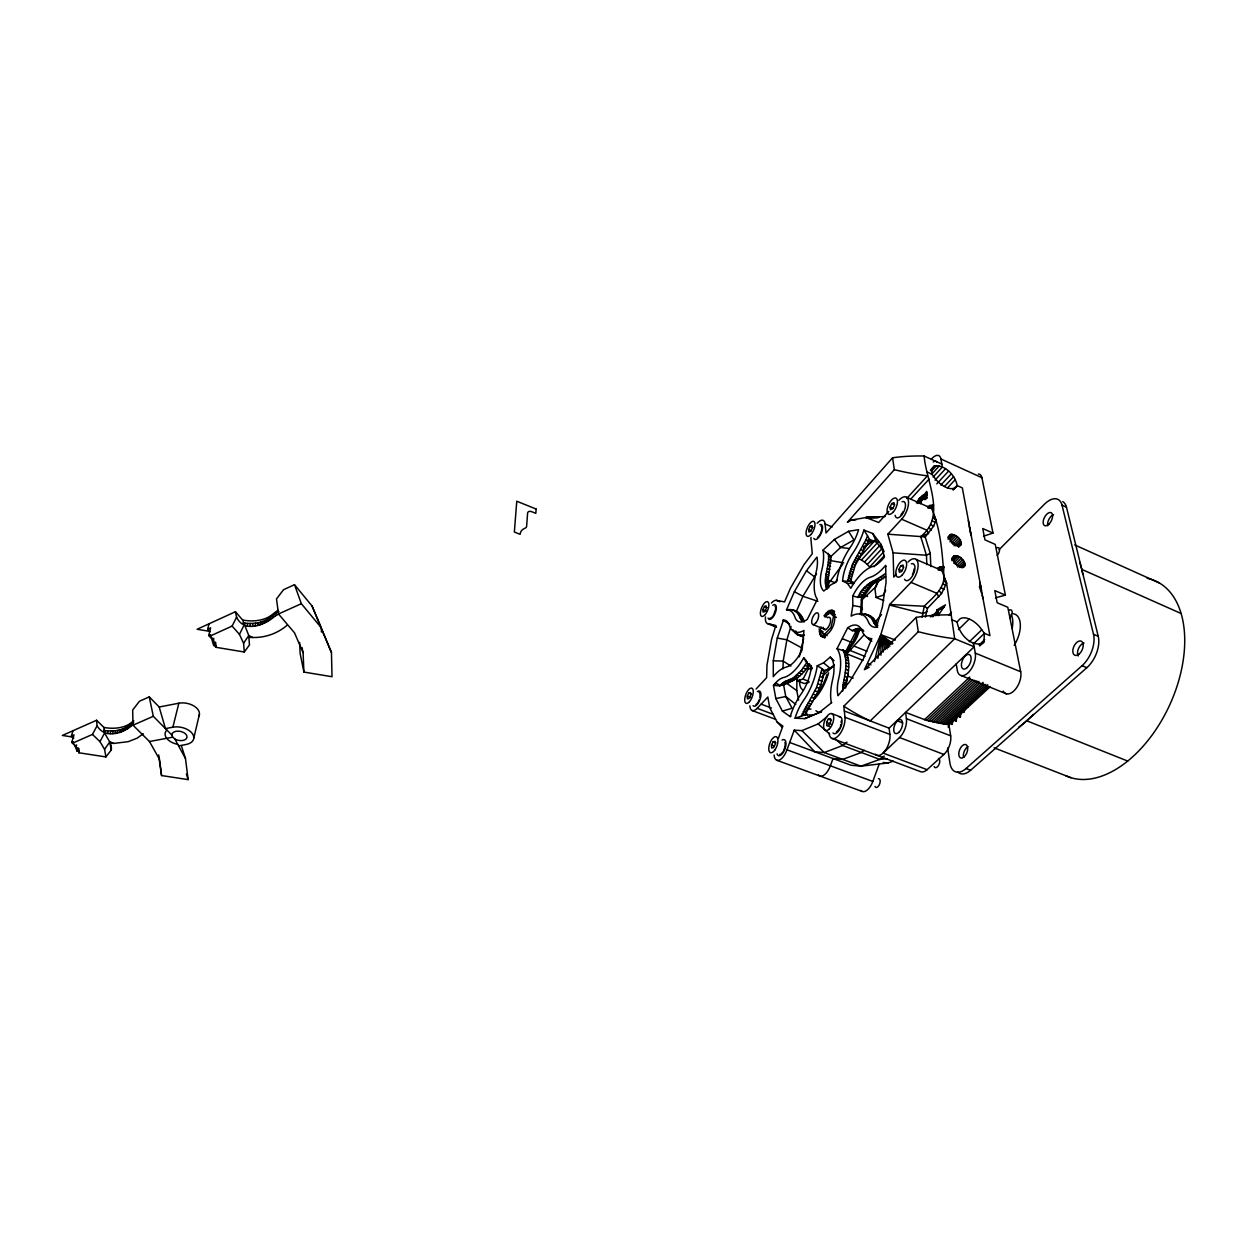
<?xml version="1.0" encoding="UTF-8"?>
<svg xmlns="http://www.w3.org/2000/svg" width="1247" height="1247" viewBox="0 0 1247 1247"><rect width="100%" height="100%" fill="white"/><g stroke="black" fill="none" stroke-linecap="round" stroke-linejoin="round"><path stroke-width="1.5" d="M817.159 523.288A12.751 5.393 -66.4 0 1 825.093 523.958L826.028 532.983L892.571 457.774A171.79 124.295 18.9 0 1 924.121 456.028C926.272 482.012 946.489 516.274 920.707 536.569L887.817 534.184L893.101 552.842L893.756 577.065L896.344 574.337M906.585 497.304L931.571 508.371C940.908 529.398 942.311 554.401 944.057 577.314C943.433 589.956 932.179 597.952 924.214 606.245L922.125 617.249M828.32 553.387C830.19 564.704 823.347 575.6 826.028 586.823L828.709 587.929L828.164 579.294L831.11 556.287L822.973 550.192L834.383 539.452L848.568 531.3L858.559 529.694L858.076 531.316A28.198 12.299 -66.2 0 1 851.654 545.22L848.459 550.114A40.418 18.269 -66.5 0 0 837.002 579.403L836.628 581.757L830.377 585.108L823.815 591.062L822.895 590.127A28.058 12.345 -66.7 0 1 821.196 572.809L822.443 567.291A38.143 16.227 -67.2 0 0 823.098 550.675L822.973 550.192M824.891 637.841L820.666 635.923L819.139 628.924M798.61 700.175L796.771 690.635L796.973 677.542M78.92 752.783L79.294 751.52L77.096 751.177L74.664 745.223L71.718 742.448L73.292 741.762L72.918 743.025L78.249 749.463L78.92 752.783L105.933 756.929L111.326 749.883C112.448 741.154 103.189 735.87 104 727.5L96.565 720.267L62.35 735.449L73.526 737.195M783.022 668.828L783.194 661.113L786.888 639.805L790.988 626.337M773.28 660.801L773.28 676.622A39.125 17.209 -69.3 0 1 784.472 667.628L787.512 666.709A27.512 11.971 -68.2 0 0 800.839 652.477L802.102 650.046L803.972 630.452L802.569 631.185A38.548 16.71 -67.4 0 1 789.943 626.945L788.712 623.812A27.2 11.628 -68.4 0 0 783.537 620.024L777.271 638.074L773.28 660.801L783.194 661.113L790.91 666.085M842.676 649.656C848.911 661.3 844.624 674.689 842.785 686.863L845.637 687.97C847.43 675.999 851.576 662.968 845.825 651.402L837.018 648.689L847.695 627.787L849.347 626.727A29.398 13.67 -68 0 1 861.256 629.189L862.83 632.65A42.336 19.968 -66.7 0 0 871.809 638.635L863.36 658.884L849.628 681.657L838.031 695.701L837.75 694.47A30.193 14.309 -68.3 0 1 838.171 681.002L839.465 675.017A40.387 18.44 -68.7 0 0 837.813 649.905L837.018 648.689M964.664 709.356L964.102 712.473L961.577 711.117M842.785 686.863L842.66 691.119M842.582 581.055L847.757 581.196L852.527 564.143L866.042 539.577L867.522 535.758L863.906 530.069L863.672 530.832A39.405 17.177 -66.2 0 1 854.647 550.363L851.405 555.32A28.852 13.031 -66.5 0 0 842.832 578.624L842.582 581.055L847.414 583.331L854.039 583.362M846.542 652.742L852.496 642.782L857.359 631.699L856.175 630.92L845.825 651.402M877.95 658.432L880.834 634.692L889.672 604.483L910.996 582.38A14.403 6.874 -66 0 0 917.995 563.348A14.403 6.874 -66 0 0 907.987 562.085M956.667 715.669L960.128 717.041L960.907 713.892M957.322 715.716L956.059 721.078L952.583 719.722M925.383 617.125L927.456 608.302L941.579 593.525L946.582 583.097L941.906 570.503L916.077 559.435M932.772 509.758L933.457 504.926L927.316 506.609M943.168 572.061L943.917 566.871L940.347 566.793L937.479 568.242M867.522 535.758L869.33 539.312L868.769 540.746L855.255 565.296L850.625 581.008L847.757 581.196M833.978 660.676L830.284 657.075L823.519 662.843L817.206 665.804L816.832 668.236A39.281 17.458 -68.8 0 1 805.203 697.961L802.024 702.685A29.227 13.421 -69.4 0 0 795.617 716.511L795.103 718.194L804.72 718.631L821.633 711.554M861.599 614.88L862.316 599.916L861.178 595.365M860.461 614.584L861.599 596.97L857.983 597.391L852.745 595.957L854.07 593.432A29.414 13.608 -67 0 1 868.66 577.829L872.167 576.55A41.167 18.721 -65.9 0 0 885.167 565.904L886.009 566.465M852.745 595.957L852.823 605.512L851.14 616.143L852.683 615.348A41.182 19.141 -68 0 1 867.351 619.681L868.956 623.095A30.287 14.294 -66.7 0 0 875.425 627.303L877.623 627.288M799.327 656.857L803.645 638.433M759.984 697.307L760.031 693.597M795.103 718.194L801.275 716.168L816.614 687.346L822.085 668.657L817.206 665.804M801.275 716.168L805.001 714.796L816.208 695.265L820.791 684.868L824.641 670.917L833.121 666.631L823.301 671.541L824.641 670.917L822.085 668.657M209.387 631.309L197.12 629.252L235.418 611.731L236.587 617.156C244.287 633.616 265.221 624.934 275.275 615.909L275.836 613.228L278.954 611.607M272.423 617.733L272.984 615.052L275.836 613.228M268.245 621.053L268.806 618.372L272.984 615.052M270.1 619.572L270.661 616.891M264.442 623.251L265.003 620.57L268.806 618.372M266.422 622.222L266.998 619.541M260 624.872L260.576 622.191L265.003 620.57M262.291 624.139L262.868 621.458M257.599 625.448L258.176 622.767L260.576 622.191M255.089 625.854L255.666 623.173L258.176 622.767M252.486 626.103L253.063 623.422L255.666 623.173M247.124 626.103L247.717 623.422L253.063 623.422M249.821 626.181L250.413 623.516M247.717 623.422L244.989 623.173L239.455 634.396L243.586 643.234L244.287 652.01L215.669 647.255L213.44 639.586L210.213 636.017L210.525 634.723L208.763 635.534L211.647 638.729L213.658 645.572L215.98 645.962L215.669 647.255M825.062 617.109L829.489 612.339L833.604 616.267L831.001 627.428L824.298 634.552L820.245 630.53L821.118 626.851M193.784 738.146L199.442 714.219M874.459 661.58L880.834 634.692L895.362 640.023M213.44 639.586L213.751 638.308M208.763 635.534L210.618 627.849L207.688 629.189L210.01 631.761M207.688 629.189L208.997 623.812M181.392 745.784L185.491 758.581L188.126 779.609L161.564 775.556L159.148 758.722L149.484 741.529L133.008 725.193L132.665 710.042L139.477 701.219L149.266 696.886L159.18 707.002L165.446 728.591L172.881 727.188L178.851 703.214A14.356 8.745 11.5 0 1 194.532 706.363A14.356 8.745 11.5 0 1 198.741 716.402M951.913 724.554L953.051 721.467M130.436 726.3L131.153 723.65L133.647 722.075L132.946 724.71C123.531 733.174 105.044 739.611 97.079 725.77L96.565 720.267M126.82 729.168L127.553 726.533L131.153 723.65M128.425 727.889L129.142 725.24M123.484 731.085L124.201 728.435L127.553 726.533M125.246 730.181L125.963 727.547M119.494 732.472L120.211 729.838L124.201 728.435M121.551 731.849L122.284 729.199M114.989 733.33L115.722 730.695L120.211 729.838M117.296 732.971L118.029 730.337M112.589 733.548L113.337 730.913L115.722 730.695M107.601 733.532L108.349 730.898L113.337 730.913M110.126 733.61L110.874 730.976M108.349 730.898L105.808 730.68L99.978 741.638L104.561 749.322L105.933 756.929M926.833 564.564L926.443 555.242L920.707 536.569L925.212 537.052L933.613 526.218L936.045 520.077L933.582 514.637M76.207 746.127L76.597 744.864M77.096 751.177L77.984 748.153M78.249 749.463L78.623 748.2L79.294 751.52M857.359 631.699L858.326 628.441M876.376 627.241L882.315 607.211L886.056 582.427L885.651 565.296M71.718 742.448L73.994 734.888L71.375 736.042L73.729 738.271M790.177 716.62L790.411 715.84A40.839 18.752 -69.4 0 1 799.327 696.621L802.491 691.882A28.042 12.454 -68.8 0 0 811.111 668.439L811.376 665.945L806.809 663.155L803.723 657.824L802.46 660.022A38.532 16.772 -68.2 0 1 785.407 676.981L782.383 677.869A27.995 12.314 -69.3 0 0 775.696 682.748L773.467 685.398L775.821 698.585L782.399 711.133L790.177 716.62L791.034 716.121M861.459 599.48L874.693 581.663M71.375 736.042L72.965 730.742M948.188 727.141L949.061 724.413M950.682 614.88A191.539 147.66 24.4 0 0 916.171 617.39L918.291 631.699L843.829 706.207A145.042 81.928 42.9 0 0 870.235 720.922L954.672 638.729L946.582 583.097L944.057 577.314M983.899 641.971L984.429 633.351L981.763 629.782A16.694 8.916 44.3 0 0 958.803 620.18L957.057 621.926C958.881 633.227 969.823 646.57 982.262 643.561L983.899 641.971L979.706 645.977M860.711 790.38A13.125 6.562 -70.2 0 0 872.822 781.464L879.244 763.943M778.331 738.442L782.867 726.113L776.959 721.826L769.664 707.61L767.84 697.026L757.178 708.327A12.735 5.456 -69.3 0 1 749.883 705.833M774.106 754.981A13.405 6.032 -70 0 0 779.235 760.124A13.405 6.032 -70 0 0 786.997 749.821L794.23 730.15L801.915 730.617L818.141 723.93L827.509 716.339M965.116 565.312L963.978 566.995C958.678 568.102 951.96 561.976 953.378 556.567L954.158 555.897C959.379 554.884 964.866 560.199 965.116 565.312L962.7 567.759M960.876 544.814C962.216 539.483 955.623 533.576 950.417 534.542L949.653 535.181C948.266 540.512 954.906 546.467 960.112 545.453L960.876 544.814L958.491 547.246M786.467 609.908L794.37 591.702L806.466 570.721L816.863 557.128L817.097 558.157A27.278 11.613 -67.2 0 1 816.614 570.004L815.382 575.475A39.312 17.302 -66.7 0 0 816.66 598.248L817.393 599.339L807.292 619.354L805.78 620.383A27.512 11.924 -67.4 0 1 795.368 618.2L794.121 615.052A38.033 16.242 -68.4 0 0 786.841 609.877C793.762 608.006 802.024 613.789 804.175 621.427L801.509 620.351L798.002 613.633L794.339 610.469M793.186 610.142L796.381 611.357L802.912 596.3L816.489 573.807M916.171 617.39L864.405 669.733L880.834 634.692L892.93 643.514M856.175 630.92L852.309 630.686L847.695 627.787M762.899 609.596L764.458 606.478L766.172 605.917L766.328 608.458L764.785 611.576L763.07 612.137L762.899 609.596L766.874 611.186M808.679 529.554L810.269 526.359L812.109 525.626L812.343 528.105L810.737 531.316L808.898 532.033L808.679 529.554L811.345 530.692M210.213 636.017L232.113 626.072L236.587 617.156M747.265 696.153L748.839 693.005L750.569 692.599L750.71 695.327L749.135 698.46L747.405 698.866L747.265 696.153L751.333 697.681M890.077 507.03L891.854 503.523L894.021 502.681L894.411 505.347L892.618 508.854L890.452 509.696L890.077 507.03L892.914 508.277M796.552 677.012L796.849 680.659L803.037 679.147L808.508 668.408L808.181 664.76M771.472 745.036L773.14 741.762L775.01 741.419L775.198 744.365L773.53 747.639L771.659 747.982L771.472 745.036L774.309 746.08M879.041 580.136L874.88 588.241L876.049 597.422L883.733 600.602M885.651 590.345L883.125 595.271L876.049 597.422M898.931 569.396L900.786 565.795L903.046 565.047L903.467 567.915L901.612 571.531L899.336 572.248L898.931 569.396L901.877 570.643M826.59 722.434L828.367 718.973L830.455 718.568L830.751 721.623L828.943 725.099L826.87 725.505L826.59 722.434L831.016 724.117M857.983 597.391C862.347 584.531 875.519 581.055 885.089 573.729M72.918 743.025L92.465 734.421L97.079 725.77M933.457 504.926L931.571 508.371L928.002 508.168L930.059 505.082M943.917 566.871L941.906 570.503L938.165 570.035L940.347 566.793M773.592 615.114L775.587 609.409A6.609 2.759 -67.9 0 0 774.979 606.182M819.98 534.449L820.292 533.934A6.749 2.853 -66.4 0 0 821.757 527.762M882.782 575.74L885.604 576.925L871.045 585.061L861.599 596.97L858.809 595.817M827.213 585.357L842.613 564.345M807.401 661.798L801.166 670.668L793.03 678.15L784.862 681.563L779.64 685.756L773.467 685.398M779.64 685.756C791.58 682.997 803.52 675.438 809.521 663.856M916.342 502.962L919.382 498.317L920.816 499.72L919.382 498.317M917.636 503.539L920.676 498.894M243.586 643.234L248.761 635.534L242.682 620.055L235.418 611.731M938.695 614.724L945.429 604.873L936.746 610.001L936.887 610.921A6.453 3.211 -66.3 0 1 933.068 614.755A6.453 3.227 -66.6 0 0 930.418 616.782M968.311 706.878L966.363 707.096M104.561 749.322L109.907 741.731L113.68 743.43L128.223 741.669L137.186 738.13L143.249 733.75M244.287 652.01L249.462 644.917L248.761 635.534L252.642 637.482C265.299 637.841 277.707 633.382 287.262 625.137M819.419 535.415L817.486 537.613M837.298 579.621L834.976 582.63L826.543 579.637M856.05 561.431L875.456 539.873M834.633 611.342L831.874 610.204L828.055 611.373L823.986 615.753L826.745 616.86M864.171 634.707L846.822 653.864L862.986 660.302M929.935 507.825L932.569 504.645M940.191 569.817L942.981 566.497M166.927 730.087L165.757 731.459A14.543 8.698 11.2 0 0 175.063 743.695L177.729 744.319M875.332 621.785L881.535 614.615M892.571 457.774L894.333 469.667L847.337 522.353L851.187 520.108L865.932 517.552L885.105 516.539M888.768 511.395L878.683 522.477L865.932 517.552L878.87 517.162M930.356 470.275L934.284 465.988C945.366 464.617 955.202 475.325 957.244 485.613L962.325 487.904L989.931 635.643L984.429 633.351L973.252 644.076M931.291 471.304L936.528 465.583M906.756 498.457L927.425 475.84A152.274 82.38 12.4 0 1 894.333 469.667M863.314 548.867L868.769 543.115M931.415 474.515L939.272 465.926M911.011 498.8L929.124 479.066M933.161 477.024L942.342 467.017L940.924 458.99A13.358 6.157 -64.2 0 0 931.478 458.943M858.404 558.438L861.49 560.012L878.558 541.479M935.016 480.173L945.522 468.763M887.817 534.184L901.643 519.204A13.951 6.375 -65.2 0 0 908.408 500.858A13.951 6.375 -65.2 0 0 898.853 500.328M861.49 560.012L864.53 562.054L880.288 544.986M936.778 483.867L948.608 471.07M884.061 551.486L869.627 567.011L867.304 564.439L881.754 548.851M940.862 485.083L951.383 473.751M756.087 689.014L766.624 677.682L766.967 665.181L771.472 639.789L775.837 625.511L767.762 623.687A12.47 5.222 -67.9 0 1 765.471 616.891M944.462 486.533L953.659 476.65M873.96 566.777L884.45 555.523M947.424 487.998L955.296 479.549M953.035 489.728L957.244 485.613L953.254 489.853M948.063 537.005L950.417 534.542M947.969 537.956L951.508 534.277M948.125 539.296L952.848 534.386M949.637 539.795L954.36 534.885M950.011 541.868L955.919 535.742M951.539 543.006L957.447 536.88M952.895 544.347L958.818 538.221M954.017 545.812L959.956 539.686M956.013 546.077L960.767 541.182M957.649 546.264L961.203 542.585M958.865 546.28L961.25 543.832M951.757 558.36L954.158 555.897M951.664 559.295L955.249 555.601M951.82 560.62L956.62 555.71M953.347 561.119L958.132 556.209M953.721 563.192L959.722 557.066M955.264 564.33L961.266 558.204M956.636 565.702L962.653 559.576M957.79 567.182L963.791 561.072M959.8 567.479L964.617 562.6M961.453 567.712L965.069 564.034M999.128 549.615L1044.378 504.287A22.15 11.706 -63.1 0 1 1062.008 505.144L1066.466 507.186L1098.233 636.297A23.584 13.717 -65 0 1 1086.838 667.706L970.602 770.272A21.916 12.002 -68.9 0 1 957.602 771.909M948.78 615.02L951.492 612.324M958.444 629.579L969.262 619.011M969.278 641.8L981.763 629.782M875.425 754.248A13.966 6.999 -69.3 0 0 885.167 750.678A13.966 6.999 -69.3 0 0 889.906 734.421L889.111 728.154L974.172 646.772L954.672 638.729A166.927 99.401 14.4 0 1 918.291 631.699M979.113 644.98L984.678 639.664M948.936 724.788L926.537 720.376L905.587 712.396L906.429 718.677A14.107 7.155 -68.9 0 1 899.539 737.523L883.079 753.079L927.113 769.664L943.87 754.466A13.951 7.435 -68.9 0 0 950.666 735.824L948.936 724.788L990.289 686.629M861.381 600.353L876.641 585.996M924.417 719.722L969.745 677.074M926.537 720.376L970.493 679.116M928.656 720.953L972.629 679.724M930.745 721.499L974.749 680.332M932.834 722.044L976.869 680.909M934.907 722.496L978.957 681.408M936.965 722.933L979.612 683.216M831.11 556.287L840.587 547.48L853.93 539.935L848.568 531.3M939.007 723.369L983.119 682.374M941.033 723.712L983.727 684.073M943.028 724.039L985.754 684.432M945.023 724.336L987.764 684.79M946.987 724.569L988.325 686.38M822.381 676.17L833.884 665.68M947.611 747.966L949.949 763.211A21.932 11.956 -68.9 0 0 966.035 768.526L1082.069 665.695A23.615 13.655 -65.1 0 0 1093.494 634.255L1062.008 505.144M834.477 664.76L830.237 668.361L823.519 662.843M831.811 702.529L819.139 712.536L804.72 718.631M133.756 720.626L130.156 723.509A30.848 18.409 13 0 1 106.993 727.921L104 727.5M847.009 742.121L842.676 745.503L824.251 752.565L814.774 751.77L794.23 730.15M864.249 750.258L861.334 752.487L842.676 759.407L833.027 758.55L830.362 765.814A13.265 6.313 -70.1 0 1 818.515 774.964M884.217 756.118L879.821 759.423L860.929 766.172L851.14 765.253L789.71 742.479M934.284 465.988L931.883 468.95L931.914 474.172L934.346 477.352A15.167 7.529 41.6 0 0 945.912 487.265A15.167 7.529 41.6 0 0 955.638 486.953M851.498 583.627L850.641 580.837L847.898 579.699M852.309 630.686L857.406 628.535L862.02 629.486M936.746 610.001L938.118 610.578L943.917 607.164M864.654 546.046L872.651 541.619L876.47 541.058M925.212 537.052L930.231 553.263L926.443 555.242L893.101 552.842M866.01 668.891L869.221 667.223M927.004 611.591L923.201 613.571L889.594 605.076M275.275 615.909L278.408 614.288M859.853 628.582L862.69 629.719L856.143 631.169L853.338 630.031M294.51 584.687L283.521 589.722L276.491 598.95L278.517 613.992L294.526 632.868L303.099 652.695L303.909 672.071L332.014 676.731L331.453 652.508L312.077 606.042L294.51 584.687L301.338 603.688L321.134 627.584L312.077 606.042M278.517 613.992L301.338 603.688M133.008 725.193L153.303 716.308L171.915 735.138M920.707 536.569L928.532 533.529L926.755 530.162L901.643 519.204M801.915 730.617L824.251 752.565L860.929 766.172L888.145 762.93L893.304 761.106M983.556 536.194L992.986 533.077L981.919 477.71A13.234 6.422 -63.8 0 0 978.318 474.016M782.399 711.133L792.048 708.218L785.75 696.496L783.708 685.429M995.496 597.827L1005.378 595.131L995.246 544.393L984.943 539.857L982.745 528.541L992.986 533.077M808.929 682.405L804.268 683.527L796.849 680.659M804.393 635.113L797.675 634.91L793.045 629.891M775.821 698.585L785.75 696.496L795.789 704.415M159.18 707.002L178.851 703.214M149.484 741.529L172.694 737.18L175.328 739.284A7.7 4.614 11.2 0 0 186.458 738.567A7.7 4.614 11.2 0 0 181.127 731.553A7.7 4.614 11.2 0 0 171.852 734.717L172.694 737.18M178.586 745.893L185.959 744.521A14.543 8.698 11.2 0 0 192.225 733.439A14.543 8.698 11.2 0 0 172.881 727.188M887.1 758.69L879.821 759.423L842.676 745.503L835.459 739.159M856.019 519.828L851.187 520.108M861.318 614.085C869.003 612.978 875.347 618.839 877.779 625.651L874.926 624.482L871.388 618.122L866.93 614.615M822.116 636.734C831.905 634.552 837.672 619.743 833.339 610.968L831.874 610.204M878.262 517.661L865.932 517.552L879.135 517.271M852.496 642.782L842.832 638.9M865.932 517.552L877.576 517.427M113.68 743.43L110.001 742.479M248.901 637.373L252.642 637.482M805.001 714.796L813.153 715.139M889.672 604.483L924.214 606.245L927.456 608.302M883.188 762.494L888.145 762.93M867.039 541.12L872.651 541.619M866.104 615.083L869.767 615.769M849.425 548.54L840.587 547.48L834.383 539.452M796.287 634.1L803.504 636.718L800.808 635.643M103.937 730.415L105.808 730.68M242.682 620.055L245.862 620.538A32.656 21.573 12 0 0 271.191 615.426L275.369 612.106A44.674 29.336 9.9 0 1 278.081 610.36M243.025 622.861L244.989 623.173M830.798 560.651L843.751 562.88M852.823 605.512L861.63 607.102L862.441 609.456M777.271 638.074L786.888 639.805L800.917 647.427M771.457 603.034A12.47 5.222 -67.9 0 1 776.367 600.337L784.534 601.911L790.567 587.992L804.05 564.548L812.28 553.73L811.002 539.998A12.751 5.393 -66.4 0 1 811.018 537.457M932.148 521.184L935.515 521.916M782.773 620.086L789.756 624.124M942.576 584.157L946.021 585.014M796.381 611.357L798.329 612.308M804.175 621.879L801.509 620.351M817.892 601.303L802.912 596.3L794.37 591.702M776.71 760.234L862.129 791.424M773.14 741.762L775.993 742.807M786.997 749.821L872.822 781.464M752.222 710.572L775.556 719.316M757.178 708.327L773.389 714.422M832.108 738.442L920.847 771.768A13.811 7.279 -69.4 0 0 927.113 769.664M748.839 693.005L751.551 694.033M802.257 713.627L805.048 714.671M826.87 725.505L829.832 726.627M761.138 704.134L771.425 708.015M805.422 707.189L808.196 708.249M966.035 768.526L970.602 770.272M804.299 709.262L807.074 710.322M828.367 718.973L831.328 720.096M803.239 711.413L806.03 712.458M809.786 700.518L812.576 701.578M899.539 737.523L943.87 754.466M808.025 703.121L810.799 704.196M843.829 706.207L844.967 717.259L889.906 734.421M831.765 713.596L840.057 716.776M806.606 705.225L809.397 706.285M813.418 694.205L816.208 695.265M782.352 683.231L785.049 684.26M781.074 684.322L783.771 685.351M811.657 697.432L814.447 698.507M780.123 685.71L775.696 682.748M844.313 710.977L889.111 728.154M816.614 687.346L819.404 688.422M791.05 679.303L793.762 680.363M897.372 720.86L902.657 722.901M789.117 680.145L791.829 681.205M815.086 690.822L817.876 691.898M787.434 680.628L790.146 681.673M786.093 681.033L788.805 682.062M784.862 681.563L787.574 682.608M783.615 682.312L786.311 683.34M799.14 672.944L801.868 674.004M797.098 674.954L799.81 676.014M818.001 683.792L820.791 684.868M906.429 718.677L950.666 735.824M803.037 679.147L808.991 681.454M795.056 676.7L797.768 677.76M793.03 678.15L795.757 679.21M843.408 682.312L846.261 683.418M803.162 668.143L805.889 669.218M843.034 684.619L845.887 685.725M820.308 676.591L823.098 677.667M801.166 670.668L803.894 671.728M994.124 747.841L1070.908 777.692M819.248 680.192L822.022 681.283M863.906 530.069L872.744 533.513L880.943 544.284L883.687 550.784M844.702 676.326L847.555 677.433M953.035 719.316L956.496 720.672M821.929 669.452L823.846 670.2M843.985 679.646L846.838 680.753M805.11 665.415L807.838 666.49M821.212 672.99L824.002 674.081M948.889 722.855L952.349 724.211M808.508 668.408L811.485 669.577M845.7 669.249L848.537 670.356M957.104 715.201L960.564 716.573M845.31 672.725L848.147 673.848M847.742 675.999L853.182 678.134M845.684 659.694L848.521 660.816M845.902 662.703L848.724 663.825M845.902 665.882L848.739 667.005M793.98 631.574L798.968 635.159M843.892 652.087L846.697 653.21M795.056 632.977L797.721 634.037M797.675 634.91L801.868 636.5M770.755 624.357L776.148 626.508M767.762 623.687L776.522 627.163M844.687 654.379L847.492 655.486M845.279 656.92L848.1 658.042M819.638 634.255L825.171 636.469L824.641 634.084L819.123 631.87M820.666 635.923L824.813 637.576M864.997 656.421L850.594 650.685L850.236 647.411M1026.702 720.766L1127.724 761.075M842.925 650.077L844.843 650.84M869.33 539.312L876.657 542.258L883.266 550.956M800.2 618.418L802.865 619.478M800.808 619.478L803.473 620.538M812.982 624.607L825.608 629.688M764.458 606.478L767.108 607.538M820.245 630.53L823.051 631.652M854.257 646.195L866.868 651.246M824.298 634.552L827.12 635.689M776.367 600.337L779.858 601.755M961.188 675.562L1006.5 693.862M867.273 637.669L871.466 640.366M796.911 612.293L799.561 613.368M798.002 613.633L800.652 614.709M798.922 615.27L801.587 616.345M799.639 617L802.304 618.076M825.982 613.212L828.741 614.335M833.604 616.267L836.441 617.405M858.669 628.457L861.49 629.595M857.406 628.535L860.227 629.673M856.081 628.831L858.902 629.969M854.725 629.33L857.546 630.468M830.066 610.344L834.212 612.028M828.055 611.373L833.573 613.618M829.489 612.339L835.116 614.631M865.169 614.101L867.99 615.254M868.567 615.457L871.404 616.61M870.063 616.626L872.9 617.795M871.388 618.122L874.225 619.276M872.557 619.915L875.394 621.084M873.446 621.817L876.298 622.97M874.163 623.329L877.015 624.498M973.533 643.187L975.294 653.116L1020.685 671.759A14.59 8.09 -66.7 0 1 1014.824 689.965A14.59 8.09 -66.7 0 1 1003.212 691.072M825.343 582.006L828.024 583.113M825.452 583.736L828.133 584.843M825.67 585.357L828.367 586.464M826.106 574.041L828.787 575.163M862.612 589.909L865.402 591.062M825.748 576.145L828.413 577.267M861.287 591.764L864.077 592.917M825.483 578.187L828.164 579.294M860.025 593.743L862.799 594.897M825.358 580.136L828.039 581.258M931.166 616.657A6.453 3.227 -66.6 0 1 933.161 615.363A6.453 3.211 -66.3 0 0 936.996 611.529L938.57 613.337A6.453 3.227 -66.3 0 1 938.009 614.272M848.677 575.366L851.405 576.504M868.255 583.908L871.045 585.061M936.996 611.529L938.57 613.337M938.586 615.628A6.453 3.227 -66.4 0 0 938.851 615.145L937.292 613.368A6.453 3.227 -66.3 0 1 936.45 614.023M951.461 619.603L957.057 621.926M827.353 568.507L830.019 569.63M935.796 615.55A6.453 3.227 -66.4 0 0 937.292 613.368L938.851 615.145M848.225 577.564L850.968 578.702M866.821 585.155L869.611 586.324M865.387 586.589L868.177 587.758M826.667 571.578L829.333 572.685M863.984 588.179L866.774 589.332M878.247 578.873L881.052 580.042M828.507 559.092L831.157 560.215M850.688 568.601L853.416 569.754M1082.069 665.695L1086.838 667.706M876.033 579.964L878.839 581.149M874.085 580.681L876.875 581.85M849.908 570.877L852.636 572.014M828.304 562.101L830.97 563.223M872.51 581.242L875.316 582.411M871.123 581.928L873.913 583.097M849.223 573.121L851.966 574.275M827.914 565.25L830.58 566.372M869.689 582.817L872.479 583.986M936.887 610.921L938.274 611.498A6.453 3.227 -66.3 0 1 937.417 612.869M853.587 561.976L856.315 563.13M852.527 564.143L855.255 565.296M880.507 577.455L883.312 578.639M828.507 556.256L831.172 557.362M851.561 566.356L854.289 567.51M857.39 555.663L860.118 556.817M855.941 557.861L858.669 559.015M910.996 582.38L936.965 593.338L938.757 596.892M854.725 559.872L857.453 561.025M810.269 526.359L812.935 527.481M900.786 565.795L903.732 567.042M861.069 549.74L863.797 550.909M859.183 552.904L861.926 554.073M864.514 543.053L867.242 544.222M862.846 546.451L865.589 547.62M1005.378 595.131L994.794 590.595L997.164 602.737L1007.794 607.273L1020.685 671.759M1093.494 634.255L1098.233 636.297M866.042 539.577L868.769 540.746M825.093 523.958L832.17 526.982M891.854 503.523L894.707 504.786M921.081 501.31L919.772 500.748A6.141 2.853 -64.8 0 1 923.357 496.867A6.126 2.837 -64.6 0 0 926.942 492.986L927.02 493.531A6.126 2.853 -64.6 0 1 923.435 497.413A6.141 2.853 -64.8 0 0 919.865 501.278L921.33 502.931M919.772 500.748L919.6 499.688A6.141 2.853 -64.8 0 1 923.17 495.807L924.479 496.4A6.126 2.837 -64.6 0 0 924.775 496.259M923.357 496.867L924.651 497.444A6.141 2.868 -64.8 0 0 923.715 497.989M923.435 497.413L924.728 497.989A6.141 2.868 -64.8 0 0 924.432 498.13M920.037 502.37A6.141 2.868 -64.8 0 1 923.606 498.488L924.915 499.065A6.141 2.853 -64.6 0 0 925.851 498.535M920.255 503.71L920.13 502.9A6.141 2.868 -64.8 0 1 923.7 499.034L924.993 499.611M1081.773 569.365L1181.096 613.508M919.6 499.688L920.909 500.265M919.865 501.278L921.159 501.855M919.522 499.143A6.126 2.853 -64.8 0 1 923.092 495.277L924.386 495.854A6.126 2.837 -64.6 0 0 924.697 495.714M1074.758 544.939L1159.507 583.066M926.755 471.834L931.914 474.172M924.121 456.028L941.828 464.087M940.924 458.99L981.919 477.71M850.485 580.946L854.008 582.583M868.146 663.544L870.936 664.916M871.778 641.332L868.613 639.212M864.296 594.679L867.569 596.518M930.683 524.504L933.613 526.218M941.049 587.602L944.057 589.472M774.356 684.26L776.258 685.507M960.128 717.041L957.867 715.17M785.891 682.701L796.771 690.635M806.466 570.721L814.291 576.66M933.13 517.817L936.045 520.077M876.766 626.228L874.926 624.482M943.589 580.65L946.582 583.097M892.041 644.294L880.834 634.692L880.928 655.205M864.53 562.054L867.304 564.439M818.141 723.93L829.691 734.078M92.465 734.421L99.978 741.638M806.809 663.155L812.265 668.563L810.441 665.43M890.327 644.434L880.834 634.692L883.25 651.978M954.906 719.893L956.059 721.078M776.959 721.826L781.994 727.219M803.723 657.824L806.17 660.474M928.844 527.575L931.228 530.193M830.284 657.075L831.25 658.151A28.821 13.156 -68.7 0 1 833.136 677.23L831.827 683.231A42.195 19.999 -68.3 0 0 831.203 701.983L831.328 702.575M232.113 626.072L239.455 634.396M939.131 590.735L941.579 593.525M862.955 630.249L863.797 631.216M979.363 586.542L981.67 593.369M889.906 646.242L880.834 634.692L885.043 649.469M847.414 583.331L850.813 588.288L852.137 586.012A41.213 19.064 -67 0 1 870.687 567.245L874.163 565.935A29.46 13.39 -65.9 0 0 883.437 558.282L884.45 556.988L880.943 544.284M888.597 647.458L880.834 634.692L887.116 648.861M795.711 630.951L796.646 632.634M174.814 738.957L185.491 758.581M827.057 589.301L826.028 586.823M872.744 533.513L876.657 542.258M331.453 652.508L321.336 628.394L321.445 632.026M969.075 525.829L971.179 535.54L970.384 532.329M186.458 774.075L188.126 779.609M861.506 596.877L862.316 599.916M982.122 595.115L983.01 598.607M301.977 647.442L303.099 652.695M109.861 742.838L111.326 749.883M149.266 696.886L153.303 716.308M303.909 672.071L300.122 653.381L299.654 642.47M981.483 590.439L979.924 582.349L980.688 588.116M956.231 663.95L957.275 670.278A14.761 7.778 -66.9 0 0 968.171 672.71A14.761 7.778 -66.9 0 0 975.294 653.116M938.118 610.578L938.274 611.498M159.195 757.288L161.564 775.556M158.65 754.887L159.148 758.722M968.405 520.451L968.841 524.036M215.606 642.143L215.98 645.962M969.807 527.98L969.979 530.723M930.231 553.263L930.823 566.606M963.401 756.945A7.17 3.928 -68.9 0 1 968.031 746.61M1013.375 613.742A22.758 12.299 -65.9 0 1 1014.17 645.322M1079.559 562.07A109.939 59.778 -65.8 0 1 1082.832 574.353M1033.42 714.391A109.939 59.778 -65.8 0 1 1018.752 727.172M1062.725 501.606A22.119 11.753 -63.1 0 1 1066.466 507.186M1078.187 656.016A7.747 4.505 -65 0 1 1078.577 648.424A7.747 4.505 -65 0 1 1084.079 643M1147.178 578.312A107.195 64.454 -65.2 0 1 1172.367 698.834A107.195 64.454 -65.2 0 1 1065.686 775.665M1047.683 525.72A7.264 3.866 -63.1 0 1 1053.59 514.637M1011.068 614.412A22.805 12.221 -65.9 0 1 1012.159 628.441M911.339 563.8A9.15 4.364 -66 0 1 913.537 573.869A9.15 4.364 -66 0 1 904.558 579.247M1009.088 610.204A4.957 2.665 -65.4 0 1 1012.143 611.934A4.957 2.665 -65.4 0 1 1009.696 617.998M938.461 758.488A4.863 2.588 -69.4 0 1 938.757 765.035A4.863 2.588 -69.4 0 1 934.128 766.578M838.904 716.713A8.963 4.255 -69.3 0 1 841.039 726.533A8.963 4.255 -69.3 0 1 832.949 732.971M878.434 778.689A4.614 2.338 -70.2 0 1 879.431 784.488A4.614 2.338 -70.2 0 1 875.004 786.421M782.087 740.048A8.511 3.835 -70 0 1 785.984 743.555A8.511 3.835 -70 0 1 782.196 753.858A8.511 3.835 -70 0 1 777.006 753.858M902.049 501.715A8.854 4.053 -65.2 0 1 905.416 506.469A8.854 4.053 -65.2 0 1 900.24 516.585A8.854 4.053 -65.2 0 1 895.112 515.307M996.634 548.01A4.801 2.463 -64.5 0 1 999.548 549.475A4.801 2.463 -64.5 0 1 997.179 555.32M819.778 524.644A8.106 3.429 -66.4 0 1 821.196 533.342A8.106 3.429 -66.4 0 1 813.839 538.361M757.397 691.524A8.09 3.46 -69.3 0 1 760.265 698.725A8.09 3.46 -69.3 0 1 753.079 705.662M772.797 605.263A7.918 3.32 -67.9 0 1 776.367 607.772A7.918 3.32 -67.9 0 1 772.844 617.312A7.918 3.32 -67.9 0 1 768.074 618.076M935.78 614.615A6.453 3.227 -66.3 0 1 934.767 615.207M932.429 616.626A6.453 3.242 -66.5 0 1 933.442 615.784M933.208 616.642A6.453 3.242 -66.6 0 1 933.535 616.408M938.368 612.106A6.453 3.227 -66.3 0 1 937.806 613.056M937.198 613.898A6.453 3.227 -66.3 0 1 936.871 614.288M935.874 615.239A6.453 3.227 -66.3 0 1 935.531 615.472M938.664 613.945A6.453 3.227 -66.3 0 1 938.399 614.428M927.191 497.865A6.141 2.853 -64.6 0 1 926.88 498.208M925.929 499.081A6.141 2.853 -64.6 0 1 925.305 499.47M927.113 497.319A6.141 2.853 -64.6 0 1 926.162 498.286M921.954 500.515A6.141 2.868 -64.8 0 1 922.25 500.125M922.858 499.392A6.141 2.868 -64.8 0 1 923.481 498.769M921.33 500.858A6.141 2.868 -64.8 0 1 923.404 498.239M923.544 496.93A6.126 2.853 -64.8 0 1 924.479 496.4M927.269 493.843A6.126 2.837 -64.6 0 1 926.973 494.248M926.038 495.308A6.126 2.837 -64.6 0 1 925.726 495.605M927.176 493.313A6.126 2.837 -64.6 0 1 926.272 494.451M925.944 494.778A6.126 2.837 -64.6 0 1 925.009 495.542M923.45 496.384A6.126 2.853 -64.8 0 1 924.386 495.854M937.479 614.584A6.469 3.227 -66.4 0 1 936.918 615.519M937.183 612.76A6.453 3.227 -66.3 0 1 935.359 615.285M923.606 498.488A6.141 2.853 -64.6 0 0 927.207 494.607L927.3 495.153A6.141 2.853 -64.6 0 1 923.7 499.034M923.092 495.277A6.126 2.837 -64.6 0 0 926.677 491.38L926.77 491.926A6.126 2.837 -64.6 0 1 923.17 495.807M810.971 709.107A14.309 9.243 -4.4 0 1 807.323 708.81M933.286 462.013A7.077 3.258 -64.2 0 1 936.824 462.045M759.376 699.536A6.734 2.884 -69.3 0 1 757.849 702.591M756.913 703.744A6.734 2.884 -69.3 0 1 755.978 704.571M758.955 692.303A6.734 2.884 -69.3 0 1 759.594 692.74M784.955 742.433A7.092 3.195 -70 0 1 783.584 750.491M782.695 751.988A7.092 3.195 -70 0 1 781.713 753.188M780.7 753.999A7.092 3.195 -70 0 1 779.734 754.388M844.967 717.259A14.122 6.703 -69.3 0 1 838.093 736.073A14.122 6.703 -69.3 0 1 829.068 733.033M841.195 721A7.482 3.554 -69.3 0 1 841.195 722.637M840.914 724.445A7.482 3.554 -69.3 0 1 840.369 726.3M839.574 728.092A7.482 3.554 -69.3 0 1 836.425 731.833M773.311 615.613A6.609 2.759 -67.9 0 1 769.789 618.185M821.025 526.016A6.749 2.853 -66.4 0 1 821.508 526.702M903.046 511.706A7.388 3.367 -65.2 0 1 900.989 514.715M914.035 569.037A7.622 3.647 -66 0 1 912.43 574.493M807.386 715.045A100.228 46.809 -67.6 0 1 805.874 711.569M827.4 617.779A6.609 2.962 -67.7 0 1 830.627 620.383A6.609 2.962 -67.7 0 1 827.057 628.566A6.609 2.962 -67.7 0 1 823.223 627.366M858.637 629.361A18.799 8.667 -67.6 0 1 850.095 646.024M847.087 678.212A33.373 15.432 -68.6 0 1 844.998 684.946M821.04 712.364A33.373 15.432 -68.6 0 1 815.928 710.712M828.6 672.834A33.513 15.135 -68.6 0 1 814.244 699.193M826.979 674.487A31.222 14.107 -68.6 0 1 814.088 697.447M859.666 629.08A20.669 9.54 -67.6 0 1 847.134 650.046M803.395 690.027A18.284 8.23 -68.6 0 1 799.717 679.49M875.285 587.664A35.477 16.788 -66.5 0 1 878.137 580.946M536.116 509.025L535.836 513.359L531.425 511.597A4.505 2.821 35.2 0 0 527.621 512.907L526.608 526.374A6.313 3.99 35 0 1 525.86 527.746L522.961 529.305A15.525 9.851 35.5 0 0 520.17 534.34L514.356 532.033L516.772 501.232L536.116 509.025M964.165 756.867A7.17 3.912 -68.9 0 0 966.581 745.067A7.17 3.912 -68.9 0 0 958.99 751.91A7.17 3.912 -68.9 0 0 964.165 756.867M1079.356 653.88A7.763 4.489 -65.1 0 0 1081.695 641.41A7.763 4.489 -65.1 0 0 1072.966 649.297A7.763 4.489 -65.1 0 0 1079.356 653.88M1049.039 524.067A7.279 3.85 -63.1 0 0 1051.283 512.735A7.279 3.85 -63.1 0 0 1043.303 520.685A7.279 3.85 -63.1 0 0 1049.039 524.067M902.173 575.07A9.165 4.333 -66 0 0 905.369 560.542A9.165 4.333 -66 0 0 896.11 570.362A9.165 4.333 -66 0 0 902.173 575.07M829.349 728.918A8.994 4.224 -69.3 0 0 832.7 714.219A8.994 4.224 -69.3 0 0 823.986 722.979A8.994 4.224 -69.3 0 0 829.349 728.918M774.964 749.852A8.526 3.803 -70 0 0 776.273 736.696A8.526 3.803 -70 0 0 768.807 747.561A8.526 3.803 -70 0 0 774.964 749.852M893.133 512.158A8.869 4.022 -65.2 0 0 896.25 498.286A8.869 4.022 -65.2 0 0 887.365 508.121A8.869 4.022 -65.2 0 0 893.133 512.158M811.064 534.386A8.121 3.398 -66.5 0 0 814.12 521.605A8.121 3.398 -66.5 0 0 806.388 530.505A8.121 3.398 -66.5 0 0 811.064 534.386M749.338 701.858A8.106 3.429 -69.3 0 0 752.533 688.656A8.106 3.429 -69.3 0 0 745.114 696.699A8.106 3.429 -69.3 0 0 749.338 701.858M765.019 614.74A7.934 3.289 -68 0 0 768.105 602.02A7.934 3.289 -68 0 0 760.764 610.329A7.934 3.289 -68 0 0 765.019 614.74M898.9 732.332A7.466 3.788 -68.9 0 0 901.55 720.111A7.466 3.788 -68.9 0 0 893.974 727.36A7.466 3.788 -68.9 0 0 898.9 732.332M967.267 667.535A7.809 4.115 -66.9 0 0 969.87 654.893A7.809 4.115 -66.9 0 0 961.624 662.812A7.809 4.115 -66.9 0 0 967.267 667.535M815.585 623.266A6.313 2.79 -67.7 0 0 817.97 613.119A6.313 2.79 -67.7 0 0 811.922 619.697A6.313 2.79 -67.7 0 0 815.585 623.266"/></g></svg>
